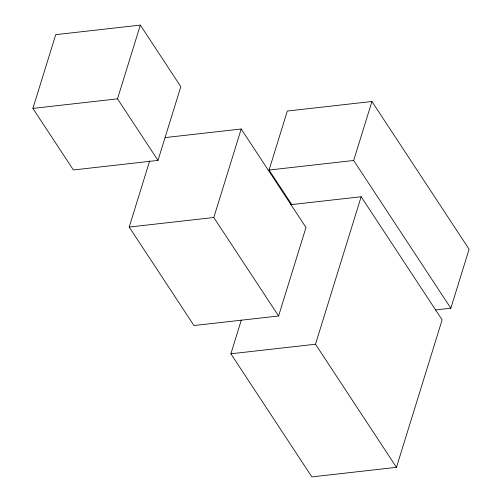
<?xml version="1.0" encoding="UTF-8"?>
<svg xmlns="http://www.w3.org/2000/svg" width="502" height="502" viewBox="0 0 502 502"><rect width="100%" height="100%" fill="white"/><g stroke="black" fill="none" stroke-linecap="round" stroke-linejoin="round"><path stroke-width="0.75" d="M32.9 108.407L55.728 34.657L140.334 25.1L180.82 86.658L157.992 160.402L73.386 169.965L32.9 108.407L117.506 98.844L157.992 160.402M117.506 98.844L140.334 25.1M165.133 137.592L241.205 128.995L305.988 227.488L278.591 315.984L193.979 325.541L129.202 227.048L149.69 160.866M278.591 315.984L213.814 217.492L241.205 128.995M291.85 204.684L269.066 170.04L287.326 111.042L371.938 101.486L469.1 249.224L450.84 308.222L435.316 309.972M290.514 204.716L361.151 196.734L442.124 319.849L396.467 467.343L311.861 476.9L230.889 353.784L241.318 320.094M450.84 308.222L353.672 160.483L371.938 101.486M396.467 467.343L315.494 344.228L361.151 196.734M269.066 170.04L353.672 160.483M129.202 227.048L213.814 217.492M230.889 353.784L315.494 344.228"/></g></svg>
